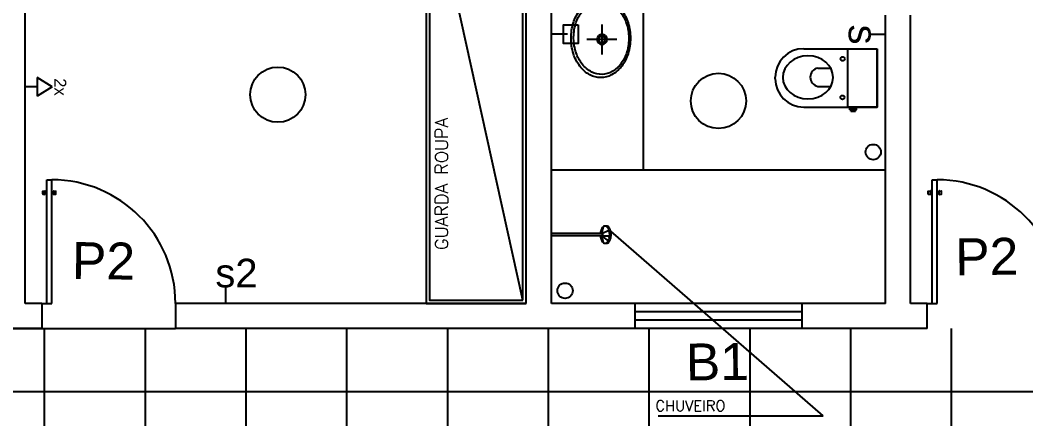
# Model space of a CAD drawing. Header units: millimetres. Extents: x 2182 to 2335, y 1488 to 1614.
# Drawn here: x 2198.5 to 2204.52, y 1510.51 to 1512.9 of the extents above; entities that cross this region are included whole.
import ezdxf

# ---------------------------------------------------------------- set-up
doc = ezdxf.new("R2010")
doc.units = ezdxf.units.MM
for name, color, linetype in [('default', 7, 'Continuous'), ('Layer2', 3, 'Continuous'), ('TEXTO', 7, 'Continuous')]:
    doc.layers.add(name, color=color, linetype=linetype)
doc.styles.add('Arial', font='arial.ttf')
doc.styles.add('Arial1', font='arial.ttf')
doc.styles.add('ROMANS', font='romans')

# ---------------------------------------------------------------- blocks, each defined once
blk = doc.blocks.new('PGIRO80')
at = {"color": 3}
for p, q in [((-0.0124, -0.37), (-0.0124, 0.37)), ((-0.0124, 0.37), (0.0176, 0.37)), ((0.0176, -0.37), (0.0176, 0.37)), ((-0.0371, 0.2855), (-0.0371, 0.3012)), ((-0.036, 0.3025), (-0.0252, 0.3043)), ((-0.0236, 0.2837), (-0.0236, 0.303)), ((-0.0144, 0.3023), (-0.0124, 0.3023)), ((-0.0144, 0.2843), (-0.0144, 0.3023)), ((0.0176, 0.3023), (0.0196, 0.3023)), ((0.0196, 0.2843), (0.0196, 0.3023)), ((0.0289, 0.2837), (0.0289, 0.303)), ((0.0304, 0.3043), (0.0412, 0.3025)), ((0.0424, 0.2855), (0.0424, 0.3012)), ((-0.036, 0.2841), (-0.0252, 0.2823)), ((-0.0236, 0.2978), (-0.0144, 0.2978)), ((-0.0236, 0.2933), (-0.0144, 0.2933)), ((-0.0236, 0.2888), (-0.0144, 0.2888)), ((-0.0144, 0.2843), (-0.0124, 0.2843)), ((0.0176, 0.2843), (0.0196, 0.2843)), ((0.0196, 0.2978), (0.0289, 0.2978)), ((0.0196, 0.2933), (0.0289, 0.2933)), ((0.0196, 0.2888), (0.0289, 0.2888)), ((0.0304, 0.2823), (0.0412, 0.2841)), ((-0.0424, -0.37), (-0.0124, -0.37)), ((-0.0124, -0.37), (0.0176, -0.37))]:
    blk.add_line(p, q, dxfattribs=at)
blk.add_arc((0.0176, -0.37), 0.74, 0, 90)
for centre, start, end in [((-0.0358, 0.3012), 98.1301, 180), ((-0.025, 0.303), 0, 98.1301), ((0.0302, 0.303), 81.8699, 180), ((0.041, 0.3012), 0, 81.8699), ((-0.0358, 0.2855), 180, 261.8699), ((-0.025, 0.2837), 261.8699, 0), ((0.0302, 0.2837), 180, 278.1301), ((0.041, 0.2855), 278.1301, 0)]:
    blk.add_arc(centre, 0.0014, start, end, dxfattribs=at)
blk = doc.blocks.new('CHUV')
for p, q in [((-0.0065, -0.1081), (-0.0065, 0.1947)), ((-0.0065, 0.1947), (0.0079, 0.1947)), ((0.0079, -0.1081), (0.0079, 0.1947)), ((-0.0469, -0.1172), (-0.0065, -0.1081)), ((-0.0351, -0.1463), (-0.0065, -0.1081)), ((-0.0194, -0.1014), (-0.0065, -0.1081)), ((-0.0065, -0.1081), (-0.0054, -0.155)), ((0.0079, -0.1081), (0.0221, -0.1014)), ((0.0079, -0.1081), (0.0496, -0.1172)), ((0.0079, -0.1081), (0.029, -0.1495)), ((-0.0496, -0.1309), (-0.0496, -0.1309))]:
    blk.add_line(p, q)
for centre, radius, start, end in [((-0.0346, -0.1268), 0.0156, 142.5432, 180), ((-0.0175, -0.1399), 0.0372, 118.2174, 142.422), ((-0.0061, -0.1611), 0.0612, 102.5593, 118.2817), ((0.0013, -0.1947), 0.0957, 94.7338, 102.5548), ((0.0007, -0.1061), 0.0075, 195.5241, 344.4759), ((0.0013, -0.1947), 0.0957, 77.4452, 86.1063), ((0.0088, -0.1611), 0.0612, 61.7183, 77.4407), ((0.0202, -0.1399), 0.0372, 37.578, 61.7826), ((0.0373, -0.1268), 0.0156, 0, 37.4568), ((-0.0346, -0.1268), 0.0156, 180, 195.2874), ((-0.0346, -0.135), 0.0156, 164.7126, 180), ((-0.0346, -0.135), 0.0156, 180, 217.4568), ((-0.0175, -0.1136), 0.0372, 209.4584, 241.7826), ((-0.0175, -0.1218), 0.0372, 217.578, 241.7826), ((-0.0061, -0.0924), 0.0612, 241.7183, 257.4407), ((-0.0061, -0.1006), 0.0612, 241.7183, 257.4407), ((0.0013, -0.0588), 0.0957, 257.4452, 270), ((0.0013, -0.067), 0.0957, 257.4452, 270), ((0.0013, -0.0588), 0.0957, 270, 282.5548), ((0.0013, -0.067), 0.0957, 270, 282.5548), ((0.0088, -0.0924), 0.0612, 282.5593, 298.2817), ((0.0088, -0.1006), 0.0612, 282.5593, 298.2817), ((0.0202, -0.1136), 0.0372, 298.2174, 330.5416), ((0.0202, -0.1218), 0.0372, 298.2174, 322.422), ((0.0373, -0.135), 0.0156, 322.5432, 0), ((0.0373, -0.1268), 0.0156, 344.7126, 0), ((0.0373, -0.135), 0.0156, 0, 15.2874)]:
    blk.add_arc(centre, radius, start, end)
blk = doc.blocks.new('CUBA-1')
for p, q in [((0.0079, -0.0963), (0.0079, 0.0837)), ((-0.0821, -0.0063), (0.0979, -0.0063))]:
    blk.add_line(p, q)
for centre, radius in [((0.0071, -0.0077), 0.0302), ((0.0079, -0.0063), 0.0188)]:
    blk.add_circle(centre, radius)
for centre, radius, start, end in [((-0.0519, -0.0263), 0.1907, 127.0741, 151.2577), ((-0.0207, -0.0682), 0.243, 107.309, 126.9878), ((-0.0207, -0.0639), 0.224, 106.2264, 125.9747), ((0, -0.1338), 0.3118, 90, 107.354), ((-0.0038, -0.1232), 0.2856, 88.6958, 106.1631), ((0, -0.1338), 0.3117, 72.6405, 90), ((-0.0034, -0.1235), 0.2859, 71.3115, 88.7773), ((0.0162, -0.0646), 0.2238, 51.4962, 71.2331), ((0.0207, -0.0682), 0.243, 53.0122, 72.691), ((0.0519, -0.0263), 0.1907, 28.7423, 52.9259), ((-0.1001, -0.0001), 0.1359, 151.1911, 179.9578), ((-0.0918, -0.0008), 0.1268, 150.1598, 178.7802), ((-0.0484, -0.0257), 0.1768, 125.9821, 150.1587), ((0.0456, -0.0277), 0.1767, 27.3191, 51.5022), ((0.1001, -0.0001), 0.1359, 0.0422, 28.8089), ((-0.0917, -0.0008), 0.1269, 178.7811, 207.3927), ((0.0899, -0.005), 0.1269, 358.7811, 27.3927), ((-0.1001, 0.0001), 0.1359, 180.0422, 208.8089), ((-0.0474, 0.0219), 0.1767, 207.3191, 231.5022), ((0.09, -0.005), 0.1268, 330.1598, 358.7802), ((0.1001, 0.0001), 0.1359, 331.1911, 359.9578), ((-0.0519, 0.0263), 0.1907, 208.7423, 232.9259), ((-0.018, 0.0588), 0.2238, 231.4962, 251.2331), ((0.0466, 0.0199), 0.1768, 305.9821, 330.1587), ((0.0519, 0.0263), 0.1907, 307.0741, 331.2577), ((-0.0207, 0.0682), 0.243, 233.0122, 252.691), ((0, 0.1338), 0.3117, 252.6405, 270), ((0.0016, 0.1177), 0.2859, 251.3115, 268.7773), ((0.002, 0.1174), 0.2856, 268.6958, 286.1631), ((0, 0.1338), 0.3118, 270, 287.354), ((0.0189, 0.0581), 0.224, 286.2264, 305.9747), ((0.0207, 0.0682), 0.243, 287.309, 306.9878)]:
    blk.add_arc(centre, radius, start, end)

msp = doc.modelspace()

# ---------------------------------------------------------------- hatches: boundary and pattern name
at = {"linetype": 'Continuous'}
h = msp.add_hatch(dxfattribs=at)
h.set_pattern_fill('ANSI37', color=8, scale=0.19, angle=45)
h.set_pattern_definition([(90, (333.9988, -114.4818), (-0.60325, 1e-16), []), (180, (333.9988, -114.4818), (-1e-16, -0.60325), [])])
h.paths.add_polyline_path([(2204.8283, 1510.1517), (2204.8283, 1510.9517), (2204.8283, 1511.0517), (2197.4783, 1511.0517), (2194.8783, 1511.0517), (2194.8783, 1511.0017), (2194.8783, 1510.0517), (2195.0283, 1510.0517), (2195.0283, 1508.5617), (2204.8282, 1508.6515)])
h.paths.add_polyline_path([(2200.002, 1509.221), (2200.311, 1509.221), (2200.311, 1509.3784), (2200.002, 1509.3784)], flags=16)
h.paths.add_polyline_path([(2200.0096, 1509.3583), (2201.5705, 1509.3583), (2201.5705, 1509.5444), (2200.0096, 1509.5444)], flags=16)
h.paths.add_polyline_path([(2200.0171, 1509.566), (2200.7659, 1509.566), (2200.7659, 1509.7208), (2200.0171, 1509.7208)], flags=16)

# ---------------------------------------------------------------- linework, layer by layer
at = {"color": 6, "linetype": 'ByBlock'}
for p, q in [((2198.5283, 1511.2017), (2198.5283, 1516.2017)), ((2201.5283, 1511.2017), (2201.5283, 1513.8767)), ((2201.6783, 1511.2017), (2201.6783, 1513.6267)), ((2203.6783, 1511.2017), (2203.6783, 1512.9267)), ((2203.8283, 1511.2017), (2203.8283, 1512.9267)), ((2198.6283, 1511.2017), (2198.5283, 1511.2017)), ((2198.6283, 1511.2017), (2198.5283, 1511.2017)), ((2198.6283, 1511.2017), (2198.6283, 1511.0517)), ((2201.5283, 1511.2017), (2199.4283, 1511.2017)), ((2199.4283, 1511.2017), (2199.4283, 1511.0517)), ((2202.1783, 1511.2017), (2201.6783, 1511.2017)), ((2202.1783, 1511.2017), (2202.1783, 1511.0517)), ((2203.6783, 1511.2017), (2203.1783, 1511.2017)), ((2203.1783, 1511.2017), (2203.1783, 1511.0517)), ((2203.9283, 1511.2017), (2203.8283, 1511.2017)), ((2203.9283, 1511.0517), (2203.9283, 1511.2017)), ((2198.5283, 1511.0517), (2198.2783, 1511.0517)), ((2198.6283, 1511.0517), (2198.2783, 1511.0517)), ((2198.6283, 1511.0517), (2198.5283, 1511.0517)), ((2200.6283, 1511.0517), (2199.4283, 1511.0517)), ((2202.1783, 1511.0517), (2199.4283, 1511.0517)), ((2202.1783, 1511.0517), (2201.5283, 1511.0517)), ((2203.8283, 1511.0517), (2203.1783, 1511.0517)), ((2203.9283, 1511.0517), (2203.8283, 1511.0517))]:
    msp.add_line(p, q, dxfattribs=at)
at = {"color": 7, "linetype": 'ByBlock'}
msp.add_line((2202.2283, 1513.6267), (2202.2283, 1512.0017), dxfattribs=at)
at = {"color": 3, "linetype": 'Continuous'}
for p, q in [((2201.7747, 1512.8148), (2201.6783, 1512.8148)), ((2203.5819, 1512.8148), (2203.6783, 1512.8148)), ((2203.6057, 1512.8142), (2203.6783, 1512.8142)), ((2198.601, 1512.5541), (2198.601, 1512.4436)), ((2198.6892, 1512.4988), (2198.601, 1512.5541)), ((2198.601, 1512.5541), (2198.601, 1512.4436)), ((2198.601, 1512.4988), (2198.5283, 1512.4988)), ((2198.6892, 1512.4988), (2198.601, 1512.4436)), ((2199.7283, 1511.298), (2199.7283, 1511.2017))]:
    msp.add_line(p, q, dxfattribs=at)
at = {"color": 1, "linetype": 'ByBlock'}
msp.add_line((2201.6783, 1512.0017), (2203.6783, 1512.0017), dxfattribs=at)
at = {"color": 1, "linetype": 'Continuous'}
for p, q in [((2203.3056, 1510.5287), (2202.0334, 1511.6343)), ((2202.3167, 1510.5287), (2203.3056, 1510.5287))]:
    msp.add_line(p, q, dxfattribs=at)
at = {"color": 3, "linetype": 'ByBlock'}
for p, q in [((2203.1783, 1511.2017), (2202.1783, 1511.2017)), ((2203.1783, 1511.1517), (2202.1783, 1511.1517)), ((2203.1783, 1511.1017), (2202.1783, 1511.1017)), ((2203.1783, 1511.0517), (2202.1783, 1511.0517))]:
    msp.add_line(p, q, dxfattribs=at)
at = {"color": 7, "linetype": 'Continuous'}
msp.add_line((2197.4783, 1511.0517), (2198.6283, 1511.0517), dxfattribs=at)
at = {"color": 8, "linetype": 'Continuous'}
msp.add_line((2198.6283, 1511.0517), (2199.4283, 1511.0517), dxfattribs=at)
at = {"color": 3, "linetype": 'Continuous'}
msp.add_lwpolyline([(2201.8392, 1512.8694), (2201.8392, 1512.7589), (2201.751, 1512.7589), (2201.751, 1512.8694)], close=True, dxfattribs=at)
at = {"color": 1, "linetype": 'Continuous'}
for centre in [(2200.0408, 1512.4517), (2202.6783, 1512.4142)]:
    msp.add_circle(centre, 0.1654, dxfattribs=at)
at = {"color": 2, "linetype": 'Continuous'}
for centre in [(2203.6048, 1512.1081), (2201.7603, 1511.2779)]:
    msp.add_circle(centre, 0.0459, dxfattribs=at)
at = {"layer": 'default', "color": 7}
for p, q in [((2203.1885, 1512.7267), (2203.4535, 1512.7267)), ((2203.4535, 1512.3767), (2203.4535, 1512.7267)), ((2203.4535, 1512.3767), (2203.4535, 1512.7267)), ((2203.6285, 1512.3767), (2203.6285, 1512.7267)), ((2203.2736, 1512.6109), (2203.3494, 1512.6109)), ((2203.0185, 1512.5467), (2203.0185, 1512.5567)), ((2203.2732, 1512.5014), (2203.3495, 1512.5014)), ((2203.1885, 1512.3767), (2203.4535, 1512.3767)), ((2203.4535, 1512.3767), (2203.6285, 1512.3767)), ((2203.4657, 1512.3607), (2203.4657, 1512.3728)), ((2203.4657, 1512.3728), (2203.5039, 1512.3728)), ((2203.5039, 1512.3607), (2203.5039, 1512.3728)), ((2203.4657, 1512.3607), (2203.5039, 1512.3607)), ((2203.4707, 1512.3531), (2203.4707, 1512.3583)), ((2203.4707, 1512.3583), (2203.4985, 1512.3583)), ((2203.4707, 1512.3531), (2203.4985, 1512.3531)), ((2203.4985, 1512.3531), (2203.4985, 1512.3583))]:
    msp.add_line(p, q, dxfattribs=at)
msp.add_lwpolyline([(2203.6285, 1512.7267), (2203.6285, 1512.3767), (2203.4535, 1512.3767), (2203.4535, 1512.7267)], close=True, dxfattribs=at)
for centre in [(2203.4219, 1512.6662), (2203.4206, 1512.4354)]:
    msp.add_circle(centre, 0.0122, dxfattribs=at)
for centre, radius, start, end in [((2203.1885, 1512.5567), 0.17, 90, 180), ((2203.2835, 1512.5561), 0.0557, 100.765, 259.3361), ((2203.1885, 1512.5467), 0.17, 180, 270)]:
    msp.add_arc(centre, radius, start, end, dxfattribs=at)
at = {"layer": 'default', "color": 7, "extrusion": (0, 0, -1)}
msp.add_ellipse((2203.2142, 1512.5553), major_axis=(0.1509, 0), ratio=0.85222, dxfattribs=at)
at = {"layer": 'Layer2'}
msp.add_line((2201.5083, 1511.2217), (2200.9483, 1513.7567), dxfattribs=at)
for points in [[(2201.5283, 1511.2017), (2201.5283, 1513.7767), (2200.9283, 1513.7767), (2200.9283, 1511.2017)], [(2201.5083, 1511.2217), (2201.5083, 1513.7567), (2200.9483, 1513.7567), (2200.9483, 1511.2217)]]:
    msp.add_lwpolyline(points, close=True, dxfattribs=at)

# ---------------------------------------------------------------- block references
at = {"xscale": -1, "rotation": 90}
msp.add_blockref('CUBA-1', (2201.9738, 1512.7898), dxfattribs=at)
for p in [(2198.6707, 1511.5717), (2203.9707, 1511.5717)]:
    msp.add_blockref('PGIRO80', p)
at = {"rotation": 90.00000000000001}
msp.add_blockref('CHUV', (2201.873, 1511.6122), dxfattribs=at)

# ---------------------------------------------------------------- texts
at = {"color": 1, "ltscale": 0.3, "style": 'ROMANS'}
msp.add_text('CHUVEIRO', height=0.064, dxfattribs=at).set_placement((2202.3011, 1510.5566))
at = {"layer": 'default', "color": 2, "style": 'Arial1'}
for s, height, p in [('s', 0.1713, (2203.4581, 1512.8712)), ('2x', 0.07051, (2198.704, 1512.5496))]:
    msp.add_text(s, height=height, rotation=270, dxfattribs=at).set_placement(p)
at = {"layer": 'default', "color": 5, "style": 'Arial'}
for s, rotation, p in [('P2', 0.67057, (2204.0968, 1511.3699)), ('P2', 359.32943, (2198.8074, 1511.3483)), ('B1', 0.67057, (2202.4844, 1510.7398))]:
    msp.add_text(s, height=0.22105, rotation=rotation, dxfattribs=at).set_placement(p)
at = {"layer": 'default', "color": 2, "style": 'Arial1'}
msp.add_text('s2', height=0.17126, dxfattribs=at).set_placement((2199.6669, 1511.2978))
at = {"layer": 'TEXTO', "color": 1, "style": 'ROMANS'}
msp.add_text('GUARDA ROUPA', height=0.0768, rotation=90, dxfattribs=at).set_placement((2201.0595, 1511.5218))

doc.saveas('drawing.dxf')
